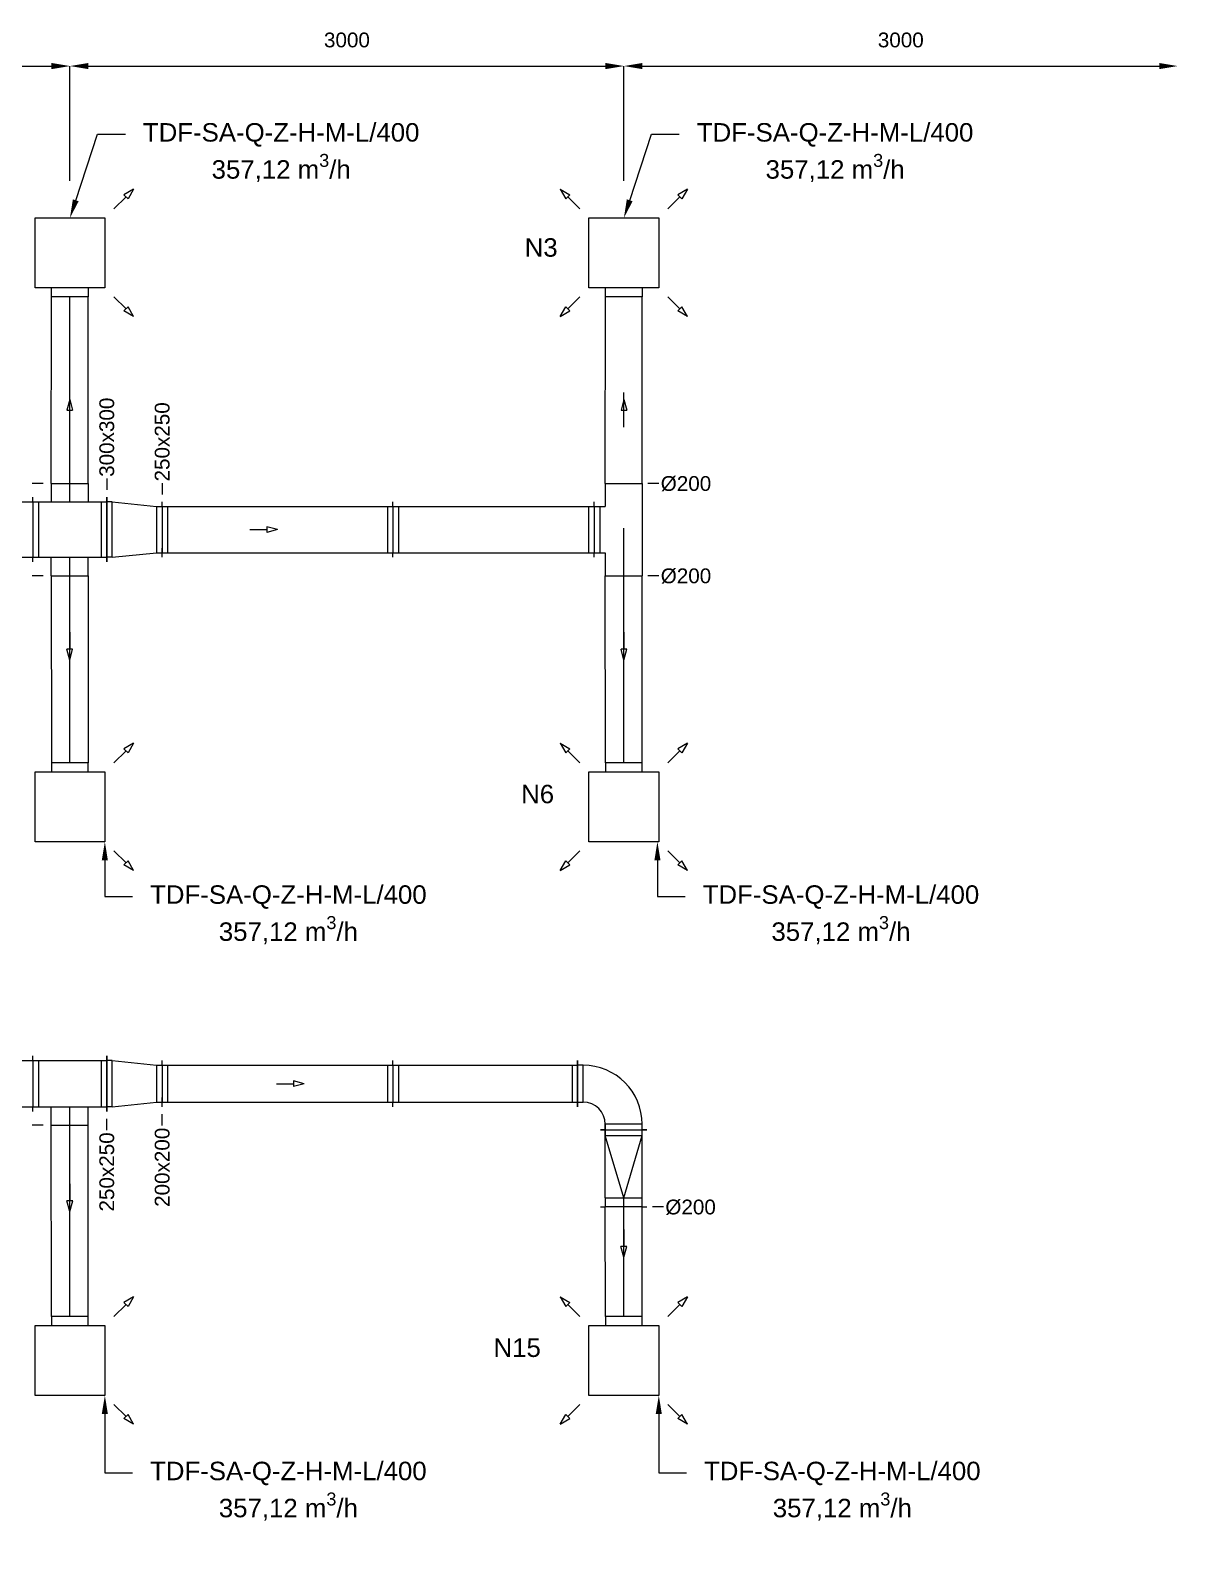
# Model space of a CAD drawing. Header units: millimetres. Extents: x 59762 to 60194, y -87842 to -87548.
# Drawn here: x 60041.78 to 60047.99, y -87796.01 to -87787.8 of the extents above; entities that cross this region are included whole.
import ezdxf
from ezdxf import colors
from ezdxf.entities.mleader import LeaderData, LeaderLine
from ezdxf.math import Vec2, Vec3

# ---------------------------------------------------------------- set-up
doc = ezdxf.new("R2010")
doc.units = ezdxf.units.MM
doc.linetypes.add('JIS_02_1.2', pattern=[2.5, 1.25, -1.25])
doc.linetypes.add('KRESKAKROPKA', pattern=[25.4, 12.7, -6.35, 0, -6.35])
for name, color, linetype, lineweight in [('instalacja nawiewna', 150, 'Continuous', 20), ('kanały', 7, 'Continuous', 20), ('nawi. strzałki', 150, 'Continuous', 20), ('Nawiew opis', 150, 'Continuous', 20), ('wymiary', 7, 'Continuous', 13)]:
    doc.layers.add(name, color=color, linetype=linetype, lineweight=lineweight)
doc.layers.add('osie', color=7, linetype='JIS_02_1.2', lineweight=5, transparency=0.7)
doc.styles.add('styl1', font='arial.ttf', dxfattribs={"height": 0.08})
doc.linetypes.add('ZYGZAK', pattern='A,0.00254,-5.08,[131,ltypeshp.shx,S=5.08,R=0,X=-5.08,Y=0],-10.16,[131,ltypeshp.shx,S=5.08,R=180,X=5.08,Y=0],-5.08', length=20.32254)
doc.dimstyles.new('Kopia Opisowy', dxfattribs={"dimscale": 0, "dimtxt": 0.08, "dimasz": 0.1, "dimexe": 0, "dimexo": 0.2, "dimgap": 0.1, "dimtad": 1, "dimlfac": 1000, "dimtxsty": 'styl1', "dimcen": 2.5, "dimadec": 0, "dimazin": 0, "dimtfac": 1, "dimtmove": 0, "dimatfit": 3, "dimfxl": 1, "dimarcsym": 0})

# ---------------------------------------------------------------- blocks, each defined once
blk = doc.blocks.new('*D54')
at = {"layer": 'Defpoints', "color": 0, "transparency": 16777216}
for p in [(60041.9921, -87787.9899), (60038.9921, -87788.8119), (60041.9921, -87788.8119)]:
    blk.add_point(p, dxfattribs=at)
at = {"layer": 'wymiary', "color": 0, "lineweight": -2, "transparency": 16777216}
for p, q in [((60039.0921, -87787.9899), (60041.8921, -87787.9899)), ((60041.9921, -87788.6119), (60041.9921, -87787.9899))]:
    blk.add_line(p, q, dxfattribs=at)
at = {"layer": 'wymiary', "color": 0, "transparency": 16777216}
for points in [[(60039.0921, -87787.9732), (60039.0921, -87788.0065), (60038.9921, -87787.9899)], [(60041.8921, -87787.9732), (60041.8921, -87788.0065), (60041.9921, -87787.9899)]]:
    blk.add_solid(points, dxfattribs=at)
at = {"layer": 'wymiary', "color": 0, "transparency": 16777216, "insert": (60040.4921, -87787.849), "char_height": 0.08, "attachment_point": 5, "style": 'styl1'}
blk.add_mtext('3000', dxfattribs=at)
blk = doc.blocks.new('*D55')
at = {"layer": 'Defpoints', "color": 0, "transparency": 16777216}
for p in [(60044.9921, -87787.9899), (60041.9921, -87788.8119), (60044.9921, -87788.8119)]:
    blk.add_point(p, dxfattribs=at)
at = {"layer": 'wymiary', "color": 0, "lineweight": -2, "transparency": 16777216}
for p, q in [((60042.0921, -87787.9899), (60044.8921, -87787.9899)), ((60044.9921, -87788.6119), (60044.9921, -87787.9899))]:
    blk.add_line(p, q, dxfattribs=at)
at = {"layer": 'wymiary', "color": 0, "transparency": 16777216}
for points in [[(60042.0921, -87787.9732), (60042.0921, -87788.0065), (60041.9921, -87787.9899)], [(60044.8921, -87787.9732), (60044.8921, -87788.0065), (60044.9921, -87787.9899)]]:
    blk.add_solid(points, dxfattribs=at)
at = {"layer": 'wymiary', "color": 0, "transparency": 16777216, "insert": (60043.4921, -87787.849), "char_height": 0.08, "attachment_point": 5, "style": 'styl1'}
blk.add_mtext('3000', dxfattribs=at)
blk = doc.blocks.new('*D56')
at = {"layer": 'Defpoints', "color": 0, "transparency": 16777216}
for p in [(60047.9911, -87787.9841), (60047.9911, -87787.9899), (60044.9921, -87788.8119)]:
    blk.add_point(p, dxfattribs=at)
at = {"layer": 'wymiary', "color": 0, "lineweight": -2, "transparency": 16777216}
blk.add_line((60045.0921, -87787.9899), (60047.8911, -87787.9899), dxfattribs=at)
at = {"layer": 'wymiary', "color": 0, "transparency": 16777216}
for points in [[(60045.0921, -87787.9732), (60045.0921, -87788.0065), (60044.9921, -87787.9899)], [(60047.8911, -87787.9732), (60047.8911, -87788.0065), (60047.9911, -87787.9899)]]:
    blk.add_solid(points, dxfattribs=at)
at = {"layer": 'wymiary', "color": 0, "transparency": 16777216, "insert": (60046.4916, -87787.849), "char_height": 0.08, "attachment_point": 5, "style": 'styl1'}
blk.add_mtext('3000', dxfattribs=at)

msp = doc.modelspace()

# ---------------------------------------------------------------- linework, layer by layer
at = {"layer": 'instalacja nawiewna', "color": 7, "ltscale": 20}
for p, q in [((60041.893053, -87789.239876), (60041.893053, -87789.189876)), ((60042.091053, -87789.239876), (60041.893053, -87789.239876)), ((60042.091053, -87789.189876), (60042.091053, -87789.239876)), ((60044.893053, -87789.239876), (60044.893053, -87789.189876)), ((60045.091053, -87789.239876), (60044.893053, -87789.239876)), ((60045.091053, -87789.189876), (60045.091053, -87789.239876)), ((60042.091053, -87791.761876), (60041.893053, -87791.761876)), ((60041.893053, -87791.761876), (60041.893053, -87791.811876)), ((60042.091053, -87791.811876), (60042.091053, -87791.761876)), ((60045.091053, -87791.761876), (60044.893053, -87791.761876)), ((60044.893053, -87791.761876), (60044.893053, -87791.811876)), ((60045.091053, -87791.811876), (60045.091053, -87791.761876)), ((60042.091053, -87794.759876), (60041.893053, -87794.759876)), ((60041.893053, -87794.759876), (60041.893053, -87794.809876)), ((60042.091053, -87794.809876), (60042.091053, -87794.759876)), ((60045.091053, -87794.759876), (60044.893053, -87794.759876)), ((60044.893053, -87794.759876), (60044.893053, -87794.809876)), ((60045.091053, -87794.809876), (60045.091053, -87794.759876))]:
    msp.add_line(p, q, dxfattribs=at)
for points in [[(60041.803053, -87788.811876), (60042.181053, -87788.811876), (60042.181053, -87789.189876), (60041.803053, -87789.189876)], [(60044.803053, -87788.811876), (60045.181053, -87788.811876), (60045.181053, -87789.189876), (60044.803053, -87789.189876)], [(60041.803053, -87791.811876), (60042.181053, -87791.811876), (60042.181053, -87792.189876), (60041.803053, -87792.189876)], [(60044.803053, -87791.811876), (60045.181053, -87791.811876), (60045.181053, -87792.189876), (60044.803053, -87792.189876)], [(60041.803053, -87794.809876), (60042.181053, -87794.809876), (60042.181053, -87795.187876), (60041.803053, -87795.187876)], [(60044.803053, -87794.809876), (60045.181053, -87794.809876), (60045.181053, -87795.187876), (60044.803053, -87795.187876)]]:
    msp.add_lwpolyline(points, close=True, dxfattribs=at)
at = {"layer": 'kanały', "color": 7, "linetype": 'ZYGZAK', "ltscale": 0.1}
for p, q in [((60041.891053, -87790.249876), (60041.893053, -87789.239876)), ((60042.091053, -87790.249876), (60042.091053, -87789.239876)), ((60044.891053, -87790.249876), (60044.893053, -87789.239876)), ((60045.091053, -87790.249876), (60045.091053, -87789.239876)), ((60041.891053, -87790.749876), (60041.893053, -87791.761876)), ((60042.091053, -87790.749876), (60042.091053, -87791.761876)), ((60044.893053, -87791.761876), (60044.891053, -87790.749876)), ((60045.091053, -87791.761876), (60045.091053, -87790.749876)), ((60041.893053, -87794.759876), (60041.891053, -87793.724876)), ((60042.091053, -87794.759876), (60042.091053, -87793.724876)), ((60044.891053, -87793.779876), (60044.891053, -87793.719876)), ((60045.091053, -87793.749876), (60045.091053, -87793.719876)), ((60044.893053, -87794.759876), (60044.891053, -87794.167312)), ((60045.091053, -87794.759876), (60045.091053, -87794.167312))]:
    msp.add_line(p, q, dxfattribs=at)
at = {"layer": 'kanały', "color": 7, "ltscale": 20}
for p, q in [((60041.791053, -87790.349876), (60041.791053, -87790.324876)), ((60041.791053, -87790.349876), (60041.791053, -87790.324876)), ((60041.891053, -87790.249876), (60042.091053, -87790.249876)), ((60041.891053, -87790.249876), (60041.891053, -87790.349876)), ((60042.091053, -87790.249876), (60042.091053, -87790.349876)), ((60042.191053, -87790.349876), (60042.191053, -87790.324876)), ((60042.191053, -87790.324876), (60042.191053, -87790.349876)), ((60040.741053, -87790.349876), (60041.791053, -87790.349876)), ((60041.791053, -87790.349876), (60041.791053, -87790.649876)), ((60041.791053, -87790.349876), (60042.191053, -87790.349876)), ((60041.791053, -87790.349876), (60041.791053, -87790.649876)), ((60041.821053, -87790.349876), (60041.821053, -87790.649876)), ((60042.161053, -87790.349876), (60042.161053, -87790.649876)), ((60042.191053, -87790.349876), (60042.191053, -87790.649876)), ((60042.191053, -87790.649876), (60042.191053, -87790.349876)), ((60042.221053, -87790.349876), (60042.191053, -87790.349876)), ((60042.221053, -87790.649876), (60042.221053, -87790.349876)), ((60042.221053, -87790.349876), (60042.461053, -87790.374876)), ((60042.461053, -87790.374876), (60042.461053, -87790.624876)), ((60042.491053, -87790.374876), (60042.491053, -87790.349876)), ((60042.491053, -87790.374876), (60042.491053, -87790.349876)), ((60042.491053, -87790.374876), (60042.491053, -87790.624876)), ((60042.491053, -87790.374876), (60043.741053, -87790.374876)), ((60042.491053, -87790.374876), (60042.491053, -87790.624876)), ((60042.521053, -87790.374876), (60042.521053, -87790.624876)), ((60043.711053, -87790.374876), (60043.711053, -87790.624876)), ((60043.741053, -87790.374876), (60043.741053, -87790.349876)), ((60043.741053, -87790.374876), (60043.741053, -87790.349876)), ((60043.741053, -87790.374876), (60043.741053, -87790.624876)), ((60043.741053, -87790.374876), (60044.831053, -87790.374876)), ((60043.741053, -87790.374876), (60043.741053, -87790.624876)), ((60043.771053, -87790.374876), (60043.771053, -87790.624876)), ((60044.801053, -87790.374876), (60044.801053, -87790.624876)), ((60044.831053, -87790.374876), (60044.831053, -87790.349876)), ((60044.831053, -87790.374876), (60044.831053, -87790.349876)), ((60044.831053, -87790.374876), (60044.831053, -87790.624876)), ((60044.831053, -87790.374876), (60044.831053, -87790.624876)), ((60044.861053, -87790.374876), (60044.861053, -87790.624876)), ((60040.741053, -87790.649876), (60041.791053, -87790.649876)), ((60041.791053, -87790.674876), (60041.791053, -87790.649876)), ((60041.791053, -87790.649876), (60042.191053, -87790.649876)), ((60041.791053, -87790.674876), (60041.791053, -87790.649876)), ((60041.891053, -87790.749876), (60041.891053, -87790.649876)), ((60042.091053, -87790.749876), (60042.091053, -87790.649876)), ((60042.191053, -87790.674876), (60042.191053, -87790.649876)), ((60042.191053, -87790.649876), (60042.191053, -87790.674876)), ((60042.221053, -87790.649876), (60042.191053, -87790.649876)), ((60042.221053, -87790.649876), (60042.461053, -87790.624876)), ((60042.491053, -87790.624876), (60042.491053, -87790.599876)), ((60042.491053, -87790.649876), (60042.491053, -87790.624876)), ((60042.491053, -87790.624876), (60043.741053, -87790.624876)), ((60042.491053, -87790.649876), (60042.491053, -87790.624876)), ((60043.741053, -87790.649876), (60043.741053, -87790.624876)), ((60043.741053, -87790.624876), (60044.831053, -87790.624876)), ((60043.741053, -87790.649876), (60043.741053, -87790.624876)), ((60044.831053, -87790.649876), (60044.831053, -87790.624876)), ((60044.831053, -87790.649876), (60044.831053, -87790.624876)), ((60041.891053, -87790.749876), (60042.091053, -87790.749876)), ((60041.791053, -87793.374876), (60041.791053, -87793.349876)), ((60041.791053, -87793.374876), (60041.791053, -87793.349876)), ((60042.191053, -87793.374876), (60042.191053, -87793.349876)), ((60042.191053, -87793.349876), (60042.191053, -87793.374876)), ((60040.741053, -87793.374876), (60041.791053, -87793.374876)), ((60041.791053, -87793.374876), (60042.191053, -87793.374876)), ((60041.791053, -87793.374876), (60041.791053, -87793.624876)), ((60041.791053, -87793.374876), (60041.791053, -87793.624876)), ((60041.821053, -87793.374876), (60041.821053, -87793.624876)), ((60042.161053, -87793.374876), (60042.161053, -87793.624876)), ((60042.191053, -87793.374876), (60042.191053, -87793.624876)), ((60042.191053, -87793.624876), (60042.191053, -87793.374876)), ((60042.221053, -87793.374876), (60042.191053, -87793.374876)), ((60042.221053, -87793.624876), (60042.221053, -87793.374876)), ((60042.221053, -87793.374876), (60042.461053, -87793.399876)), ((60042.461053, -87793.399876), (60042.461053, -87793.599876)), ((60042.491053, -87793.399876), (60042.491053, -87793.374876)), ((60042.491053, -87793.399876), (60042.491053, -87793.374876)), ((60042.491053, -87793.399876), (60042.491053, -87793.599876)), ((60042.491053, -87793.399876), (60043.741053, -87793.399876)), ((60042.491053, -87793.399876), (60042.491053, -87793.599876)), ((60042.521053, -87793.399876), (60042.521053, -87793.599876)), ((60043.711053, -87793.399876), (60043.711053, -87793.599876)), ((60043.741053, -87793.399876), (60043.741053, -87793.374876)), ((60043.741053, -87793.399876), (60043.741053, -87793.374876)), ((60043.741053, -87793.399876), (60043.741053, -87793.599876)), ((60043.741053, -87793.399876), (60044.741053, -87793.399876)), ((60043.741053, -87793.399876), (60043.741053, -87793.599876)), ((60043.771053, -87793.399876), (60043.771053, -87793.599876)), ((60044.711053, -87793.399876), (60044.711053, -87793.599876)), ((60044.741053, -87793.374876), (60044.741053, -87793.399876)), ((60044.741053, -87793.399876), (60044.741053, -87793.374876)), ((60044.741053, -87793.599876), (60044.741053, -87793.399876)), ((60044.771053, -87793.399876), (60044.741053, -87793.399876)), ((60044.741053, -87793.399876), (60044.741053, -87793.599876)), ((60044.771053, -87793.599876), (60044.771053, -87793.399876)), ((60042.221053, -87793.624876), (60042.461053, -87793.599876)), ((60042.491053, -87793.599876), (60042.491053, -87793.574876)), ((60042.491053, -87793.624876), (60042.491053, -87793.599876)), ((60042.491053, -87793.599876), (60043.741053, -87793.599876)), ((60042.491053, -87793.624876), (60042.491053, -87793.599876)), ((60043.741053, -87793.624876), (60043.741053, -87793.599876)), ((60043.741053, -87793.599876), (60044.741053, -87793.599876)), ((60043.741053, -87793.624876), (60043.741053, -87793.599876)), ((60044.741053, -87793.599876), (60044.741053, -87793.624876)), ((60044.741053, -87793.599876), (60044.771053, -87793.599876)), ((60044.741053, -87793.624876), (60044.741053, -87793.599876)), ((60040.741053, -87793.624876), (60041.791053, -87793.624876)), ((60041.791053, -87793.624876), (60042.191053, -87793.624876)), ((60041.791053, -87793.649876), (60041.791053, -87793.624876)), ((60041.791053, -87793.649876), (60041.791053, -87793.624876)), ((60041.891053, -87793.724876), (60041.891053, -87793.624876)), ((60042.091053, -87793.724876), (60042.091053, -87793.624876)), ((60042.191053, -87793.649876), (60042.191053, -87793.624876)), ((60042.191053, -87793.624876), (60042.191053, -87793.649876)), ((60042.221053, -87793.624876), (60042.191053, -87793.624876)), ((60041.891053, -87793.724876), (60042.091053, -87793.724876)), ((60044.866053, -87793.749876), (60044.891053, -87793.749876)), ((60044.891053, -87793.749876), (60044.866053, -87793.749876)), ((60045.091053, -87793.719876), (60044.891053, -87793.719876)), ((60044.891053, -87793.719876), (60044.891053, -87793.749876)), ((60044.891053, -87793.749876), (60045.091053, -87793.749876)), ((60044.891053, -87793.749876), (60044.891053, -87793.779876)), ((60045.091053, -87793.749876), (60045.091053, -87793.719876)), ((60045.091053, -87793.749876), (60045.116053, -87793.749876)), ((60045.116053, -87793.749876), (60045.091053, -87793.749876)), ((60045.091053, -87793.779876), (60045.091053, -87793.749876)), ((60044.891053, -87793.779876), (60045.091053, -87793.779876)), ((60044.866053, -87794.167312), (60044.891053, -87794.167312)), ((60044.891053, -87794.117312), (60044.891053, -87794.167312)), ((60045.091053, -87794.167312), (60044.891053, -87794.167312)), ((60045.091053, -87794.167312), (60045.091053, -87794.117312)), ((60045.091053, -87794.167312), (60045.116053, -87794.167312))]:
    msp.add_line(p, q, dxfattribs=at)
at = {"layer": 'kanały', "color": 7}
for p, q in [((60044.891053, -87790.249876), (60044.891053, -87790.374876)), ((60044.891053, -87790.249876), (60045.091053, -87790.249876)), ((60045.091053, -87790.249876), (60045.091053, -87790.749876)), ((60042.461053, -87790.374876), (60042.491053, -87790.374876)), ((60044.831053, -87790.374876), (60044.891053, -87790.374876)), ((60042.461053, -87790.624876), (60042.491053, -87790.624876)), ((60044.831053, -87790.624876), (60044.891053, -87790.624876)), ((60044.891053, -87790.624876), (60044.891053, -87790.749876)), ((60044.891053, -87790.749876), (60045.091053, -87790.749876)), ((60042.461053, -87793.399876), (60042.491053, -87793.399876)), ((60042.461053, -87793.599876), (60042.491053, -87793.599876)), ((60044.891053, -87793.749876), (60045.091053, -87793.749876)), ((60044.991053, -87794.117312), (60044.891053, -87793.779876)), ((60044.891053, -87794.117312), (60044.891053, -87793.779876)), ((60044.991053, -87794.117312), (60045.091053, -87793.779876)), ((60045.091053, -87794.117312), (60045.091053, -87793.779876)), ((60044.891053, -87794.117312), (60045.091053, -87794.117312))]:
    msp.add_line(p, q, dxfattribs=at)
for radius in [0.32, 0.12]:
    msp.add_arc((60044.771053, -87793.719876), radius, 0, 90, dxfattribs=at)
at = {"layer": 'nawi. strzałki', "color": 7, "ltscale": 20}
for p, q in [((60042.336616, -87788.656312), (60042.284655, -87788.686312)), ((60042.336616, -87788.656312), (60042.306616, -87788.708274)), ((60044.647489, -87788.656312), (60044.699451, -87788.686312)), ((60044.647489, -87788.656312), (60044.677489, -87788.708274)), ((60045.336616, -87788.656312), (60045.284655, -87788.686312)), ((60045.336616, -87788.656312), (60045.306616, -87788.708274)), ((60042.23055, -87788.762378), (60042.295636, -87788.697293)), ((60042.284655, -87788.686312), (60042.306616, -87788.708274)), ((60044.677489, -87788.708274), (60044.699451, -87788.686312)), ((60044.753555, -87788.762378), (60044.68847, -87788.697293)), ((60045.23055, -87788.762378), (60045.295636, -87788.697293)), ((60045.284655, -87788.686312), (60045.306616, -87788.708274)), ((60042.23055, -87789.239373), (60042.295636, -87789.304458)), ((60044.753555, -87789.239373), (60044.68847, -87789.304458)), ((60045.23055, -87789.239373), (60045.295636, -87789.304458)), ((60042.306616, -87789.293478), (60042.284655, -87789.315439)), ((60042.336616, -87789.345439), (60042.284655, -87789.315439)), ((60042.336616, -87789.345439), (60042.306616, -87789.293478)), ((60044.647489, -87789.345439), (60044.677489, -87789.293478)), ((60044.647489, -87789.345439), (60044.699451, -87789.315439)), ((60044.699451, -87789.315439), (60044.677489, -87789.293478)), ((60045.306616, -87789.293478), (60045.284655, -87789.315439)), ((60045.336616, -87789.345439), (60045.284655, -87789.315439)), ((60045.336616, -87789.345439), (60045.306616, -87789.293478)), ((60041.991053, -87789.794876), (60041.975524, -87789.852831)), ((60041.991053, -87789.794876), (60042.006582, -87789.852831)), ((60044.992053, -87789.794876), (60044.976524, -87789.852831)), ((60044.992053, -87789.794876), (60045.007582, -87789.852831)), ((60041.975524, -87789.852831), (60042.006582, -87789.852831)), ((60041.991053, -87789.944876), (60041.991053, -87789.852831)), ((60044.976524, -87789.852831), (60045.007582, -87789.852831)), ((60044.992053, -87789.944876), (60044.992053, -87789.852831)), ((60043.116053, -87790.499876), (60043.058097, -87790.484347)), ((60043.058097, -87790.484347), (60043.058097, -87790.515405)), ((60042.966053, -87790.499876), (60043.058097, -87790.499876)), ((60043.116053, -87790.499876), (60043.058097, -87790.515405)), ((60041.991053, -87791.055876), (60041.991053, -87791.14792)), ((60044.992053, -87791.055876), (60044.992053, -87791.14792)), ((60041.991053, -87791.205876), (60041.975524, -87791.14792)), ((60042.006582, -87791.14792), (60041.975524, -87791.14792)), ((60041.991053, -87791.205876), (60042.006582, -87791.14792)), ((60044.992053, -87791.205876), (60044.976524, -87791.14792)), ((60045.007582, -87791.14792), (60044.976524, -87791.14792)), ((60044.992053, -87791.205876), (60045.007582, -87791.14792)), ((60042.23055, -87791.762378), (60042.295636, -87791.697293)), ((60042.336616, -87791.656312), (60042.284655, -87791.686312)), ((60042.284655, -87791.686312), (60042.306616, -87791.708274)), ((60042.336616, -87791.656312), (60042.306616, -87791.708274)), ((60044.647489, -87791.656312), (60044.699451, -87791.686312)), ((60044.647489, -87791.656312), (60044.677489, -87791.708274)), ((60044.677489, -87791.708274), (60044.699451, -87791.686312)), ((60044.753555, -87791.762378), (60044.68847, -87791.697293)), ((60045.23055, -87791.762378), (60045.295636, -87791.697293)), ((60045.336616, -87791.656312), (60045.284655, -87791.686312)), ((60045.284655, -87791.686312), (60045.306616, -87791.708274)), ((60045.336616, -87791.656312), (60045.306616, -87791.708274)), ((60042.23055, -87792.239373), (60042.295636, -87792.304458)), ((60042.306616, -87792.293478), (60042.284655, -87792.315439)), ((60042.336616, -87792.345439), (60042.306616, -87792.293478)), ((60044.647489, -87792.345439), (60044.677489, -87792.293478)), ((60044.699451, -87792.315439), (60044.677489, -87792.293478)), ((60044.753555, -87792.239373), (60044.68847, -87792.304458)), ((60045.23055, -87792.239373), (60045.295636, -87792.304458)), ((60045.306616, -87792.293478), (60045.284655, -87792.315439)), ((60045.336616, -87792.345439), (60045.306616, -87792.293478)), ((60042.336616, -87792.345439), (60042.284655, -87792.315439)), ((60044.647489, -87792.345439), (60044.699451, -87792.315439)), ((60045.336616, -87792.345439), (60045.284655, -87792.315439)), ((60043.111053, -87793.499876), (60043.203097, -87793.499876)), ((60043.261053, -87793.499876), (60043.203097, -87793.484347)), ((60043.203097, -87793.484347), (60043.203097, -87793.515405)), ((60043.261053, -87793.499876), (60043.203097, -87793.515405)), ((60041.991553, -87794.042376), (60041.991553, -87794.13442)), ((60041.991553, -87794.192376), (60041.976024, -87794.13442)), ((60042.007082, -87794.13442), (60041.976024, -87794.13442)), ((60041.991553, -87794.192376), (60042.007082, -87794.13442)), ((60044.99177, -87794.289328), (60044.99177, -87794.381373)), ((60044.99177, -87794.439328), (60044.976241, -87794.381373)), ((60045.0073, -87794.381373), (60044.976241, -87794.381373)), ((60044.99177, -87794.439328), (60045.0073, -87794.381373)), ((60042.336616, -87794.654312), (60042.284655, -87794.684312)), ((60042.336616, -87794.654312), (60042.306616, -87794.706274)), ((60044.647489, -87794.654312), (60044.699451, -87794.684312)), ((60044.647489, -87794.654312), (60044.677489, -87794.706274)), ((60045.336616, -87794.654312), (60045.284655, -87794.684312)), ((60045.336616, -87794.654312), (60045.306616, -87794.706274)), ((60042.23055, -87794.760378), (60042.295636, -87794.695293)), ((60042.284655, -87794.684312), (60042.306616, -87794.706274)), ((60044.677489, -87794.706274), (60044.699451, -87794.684312)), ((60044.753555, -87794.760378), (60044.68847, -87794.695293)), ((60045.23055, -87794.760378), (60045.295636, -87794.695293)), ((60045.284655, -87794.684312), (60045.306616, -87794.706274)), ((60042.23055, -87795.237373), (60042.295636, -87795.302458)), ((60044.753555, -87795.237373), (60044.68847, -87795.302458)), ((60045.23055, -87795.237373), (60045.295636, -87795.302458)), ((60042.306616, -87795.291478), (60042.284655, -87795.313439)), ((60042.336616, -87795.343439), (60042.284655, -87795.313439)), ((60042.336616, -87795.343439), (60042.306616, -87795.291478)), ((60044.647489, -87795.343439), (60044.677489, -87795.291478)), ((60044.647489, -87795.343439), (60044.699451, -87795.313439)), ((60044.699451, -87795.313439), (60044.677489, -87795.291478)), ((60045.306616, -87795.291478), (60045.284655, -87795.313439)), ((60045.336616, -87795.343439), (60045.284655, -87795.313439)), ((60045.336616, -87795.343439), (60045.306616, -87795.291478))]:
    msp.add_line(p, q, dxfattribs=at)
at = {"layer": 'osie', "color": 7, "linetype": 'KRESKAKROPKA', "ltscale": 0.1}
for p, q in [((60041.991053, -87790.349876), (60041.991053, -87789.239876)), ((60044.992053, -87791.761876), (60044.992053, -87789.239876)), ((60041.991053, -87791.761876), (60041.991053, -87790.649876)), ((60041.992053, -87794.759876), (60041.991053, -87793.624876)), ((60044.992053, -87794.759876), (60044.991488, -87794.118781))]:
    msp.add_line(p, q, dxfattribs=at)
at = {"layer": 'osie', "color": 7, "ltscale": 0.01}
msp.add_line((60044.991487, -87794.117312), (60044.991485, -87794.115853), dxfattribs=at)
at = {"layer": 'wymiary', "color": 7}
for p, q in [((60042.191053, -87790.223848), (60042.191053, -87790.284204)), ((60041.847244, -87790.249876), (60041.786888, -87790.249876)), ((60042.491053, -87790.248848), (60042.491053, -87790.309204)), ((60045.181764, -87790.249876), (60045.121408, -87790.249876)), ((60041.847244, -87790.749876), (60041.786888, -87790.749876)), ((60045.181764, -87790.749876), (60045.121408, -87790.749876)), ((60042.191053, -87793.750903), (60042.191053, -87793.690548)), ((60042.491053, -87793.725903), (60042.491053, -87793.665548)), ((60041.847244, -87793.724876), (60041.786888, -87793.724876)), ((60045.206764, -87794.167312), (60045.146408, -87794.167312))]:
    msp.add_line(p, q, dxfattribs=at)

# ---------------------------------------------------------------- texts
at = {"layer": 'Nawiew opis', "color": 7, "ltscale": 20, "char_height": 0.1, "attachment_point": 1, "style": 'styl1'}
for s, insert in [('N3', (60044.454773, -87788.922121)), ('N6', (60044.435596, -87791.881512)), ('N15', (60044.285966, -87794.879512))]:
    msp.add_mtext_dynamic_manual_height_columns(s, width=0.2, gutter_width=1, heights=[0], dxfattribs=dict(at, insert=insert))
at = {"layer": 'wymiary', "color": 7, "ltscale": 20, "char_height": 0.08, "attachment_point": 1, "rotation": 90, "style": 'styl1'}
for s, insert in [('300x300', (60042.15134, -87790.214023)), ('250x250', (60042.45134, -87790.239023)), ('250x250', (60042.15134, -87794.192105)), ('200x200', (60042.45134, -87794.167105))]:
    msp.add_mtext_dynamic_manual_height_columns(s, width=0.44264358, gutter_width=1, heights=[0], dxfattribs=dict(at, insert=insert))
at = {"layer": 'wymiary', "color": 7, "ltscale": 20, "char_height": 0.08, "attachment_point": 1, "style": 'styl1'}
for insert in [(60045.19159, -87790.210163), (60045.19159, -87790.710163), (60045.21659, -87794.127599)]:
    msp.add_mtext_dynamic_manual_height_columns('%%C200', width=0.44264358, gutter_width=1, heights=[0], dxfattribs=dict(at, insert=insert))

# ---------------------------------------------------------------- dimensions: what is measured, and where the dimension line sits
at = {"layer": 'wymiary', "color": 7}
for base, p1, p2, picture, middle in [((60041.992053, -87787.989876), (60038.992053, -87788.811876), (60041.992053, -87788.811876), '*D54', (60040.492053, -87787.849003)), ((60044.992053, -87787.989876), (60041.992053, -87788.811876), (60044.992053, -87788.811876), '*D55', (60043.492053, -87787.849003))]:
    dim = msp.add_linear_dim(base=base, p1=p1, p2=p2, dimstyle='Kopia Opisowy', override={"dimscale": 1, "dimse1": 1, "dimtix": 0, "dimtofl": 1, "dimtmove": 1, "dimatfit": 3}, dxfattribs=at)
    dim.commit()
    dim.dimension.update_dxf_attribs({"geometry": picture, "text_midpoint": middle})
dim = msp.add_linear_dim(base=(60047.991053, -87787.989876), p1=(60044.992053, -87788.811876), p2=(60047.991053, -87787.984123), text='3000', dimstyle='Kopia Opisowy', override={"dimscale": 1, "dimse1": 1, "dimse2": 1, "dimtix": 0, "dimtofl": 1, "dimtmove": 1, "dimatfit": 3}, dxfattribs=at)
dim.commit()
dim.dimension.update_dxf_attribs({"geometry": '*D56', "text_midpoint": (60046.491553, -87787.849003)})

# ---------------------------------------------------------------- leaders
at = {"layer": 'Nawiew opis', "color": 7, "ltscale": 20}
ml = msp.add_multileader_mtext('Standard', dxfattribs=at)
ml.set_content('\\A1;TDF-SA-Q-Z-H-M-L/400\\P357,12 m{\\H0.7x;\\S3^ ;}/h', color=7, style='styl1')
ml.set_leader_properties()
ml.build(insert=Vec2(0, 0))
ml.multileader.update_dxf_attribs({"dogleg_length": 0.3, "arrow_head_size": 0.1})
ctx = ml.context
ctx.base_point, ctx.char_height, ctx.arrow_head_size, ctx.landing_gap_size, ctx.plane_origin = Vec3(60042.292053, -87788.35876), 0.1, 0.1, 0.1, Vec3(60042.241053, -87789.001876)
ctx.text_align_type = 1
notes = []
notes.append((ctx, [(0, (1, 1, 0), (60042.142053, -87788.35876), (1, 0), 0.15, [(0, [(60041.992053, -87788.811876)], 0, [])])]))
ctx.mtext.insert, ctx.mtext.alignment, ctx.mtext.flow_direction = Vec3(60043.136016, -87788.298869), 2, 5
ml = msp.add_multileader_mtext('Standard', dxfattribs=at)
ml.set_content('\\A1;TDF-SA-Q-Z-H-M-L/400\\P357,12 m{\\H0.7x;\\S3^ ;}/h', color=7, style='styl1')
ml.set_leader_properties()
ml.build(insert=Vec2(0, 0))
ml.multileader.update_dxf_attribs({"dogleg_length": 0.3, "arrow_head_size": 0.1})
ctx = ml.context
ctx.base_point, ctx.char_height, ctx.arrow_head_size, ctx.landing_gap_size, ctx.plane_origin = Vec3(60045.292053, -87788.35876), 0.1, 0.1, 0.1, Vec3(60045.241053, -87789.001876)
ctx.text_align_type = 1
notes.append((ctx, [(0, (1, 1, 0), (60045.142053, -87788.35876), (1, 0), 0.15, [(0, [(60044.992053, -87788.811876)], 0, [])])]))
ctx.mtext.insert, ctx.mtext.alignment, ctx.mtext.flow_direction = Vec3(60046.136016, -87788.298869), 2, 5
ml = msp.add_multileader_mtext('Standard', dxfattribs=at)
ml.set_content('\\A1;TDF-SA-Q-Z-H-M-L/400\\P357,12 m{\\H0.7x;\\S3^ ;}/h', color=7, style='styl1')
ml.set_leader_properties()
ml.build(insert=Vec2(0, 0))
ml.multileader.update_dxf_attribs({"dogleg_length": 0.3, "arrow_head_size": 0.1})
ctx = ml.context
ctx.base_point, ctx.char_height, ctx.arrow_head_size, ctx.landing_gap_size, ctx.plane_origin = Vec3(60042.331053, -87792.485799), 0.1, 0.1, 0.1, Vec3(60042.241053, -87791.951876)
ctx.text_align_type = 1
notes.append((ctx, [(0, (1, 1, 0), (60042.181053, -87792.485799), (1, 0), 0.15, [(0, [(60042.181053, -87792.189876)], 0, [])])]))
ctx.mtext.insert, ctx.mtext.alignment, ctx.mtext.flow_direction = Vec3(60043.175016, -87792.425908), 2, 5
ml = msp.add_multileader_mtext('Standard', dxfattribs=at)
ml.set_content('\\A1;TDF-SA-Q-Z-H-M-L/400\\P357,12 m{\\H0.7x;\\S3^ ;}/h', color=7, style='styl1')
ml.set_leader_properties()
ml.build(insert=Vec2(0, 0))
ml.multileader.update_dxf_attribs({"dogleg_length": 0.3, "arrow_head_size": 0.1})
ctx = ml.context
ctx.base_point, ctx.char_height, ctx.arrow_head_size, ctx.landing_gap_size, ctx.plane_origin = Vec3(60045.323701, -87792.485799), 0.1, 0.1, 0.1, Vec3(60045.241053, -87791.951876)
ctx.text_align_type = 1
notes.append((ctx, [(0, (1, 1, 0), (60045.173701, -87792.485799), (1, 0), 0.15, [(0, [(60045.173701, -87792.189876)], 0, [])])]))
ctx.mtext.insert, ctx.mtext.alignment, ctx.mtext.flow_direction = Vec3(60046.167664, -87792.425908), 2, 5
ml = msp.add_multileader_mtext('Standard', dxfattribs=at)
ml.set_content('\\A1;TDF-SA-Q-Z-H-M-L/400\\P357,12 m{\\H0.7x;\\S3^ ;}/h', color=7, style='styl1')
ml.set_leader_properties()
ml.build(insert=Vec2(0, 0))
ml.multileader.update_dxf_attribs({"dogleg_length": 0.3, "arrow_head_size": 0.1})
ctx = ml.context
ctx.base_point, ctx.char_height, ctx.arrow_head_size, ctx.landing_gap_size, ctx.plane_origin = Vec3(60042.331053, -87795.60677), 0.1, 0.1, 0.1, Vec3(60042.241053, -87794.949876)
ctx.text_align_type = 1
notes.append((ctx, [(0, (1, 1, 0), (60042.181053, -87795.60677), (1, 0), 0.15, [(0, [(60042.181053, -87795.187876)], 0, [])])]))
ctx.mtext.insert, ctx.mtext.alignment, ctx.mtext.flow_direction = Vec3(60043.175016, -87795.546879), 2, 5
ml = msp.add_multileader_mtext('Standard', dxfattribs=at)
ml.set_content('\\A1;TDF-SA-Q-Z-H-M-L/400\\P357,12 m{\\H0.7x;\\S3^ ;}/h', color=7, style='styl1')
ml.set_leader_properties()
ml.build(insert=Vec2(0, 0))
ml.multileader.update_dxf_attribs({"dogleg_length": 0.3, "arrow_head_size": 0.1})
ctx = ml.context
ctx.base_point, ctx.char_height, ctx.arrow_head_size, ctx.landing_gap_size, ctx.plane_origin = Vec3(60045.331053, -87795.60677), 0.1, 0.1, 0.1, Vec3(60045.241053, -87794.949876)
ctx.text_align_type = 1
notes.append((ctx, [(0, (1, 1, 0), (60045.181053, -87795.60677), (1, 0), 0.15, [(0, [(60045.181053, -87795.187876)], 0, [])])]))
ctx.mtext.insert, ctx.mtext.alignment, ctx.mtext.flow_direction = Vec3(60046.175016, -87795.546879), 2, 5
for ctx, leaders in notes:
    for number, flags, end, landing, length, lines in leaders:
        leader = LeaderData()
        leader.index, (leader.has_last_leader_line, leader.has_dogleg_vector, leader.attachment_direction) = number, flags
        leader.last_leader_point, leader.dogleg_vector, leader.dogleg_length = Vec3(end), Vec3(landing), length
        for number, points, colour, breaks in lines:
            line = LeaderLine()
            line.index, line.vertices, line.color, line.breaks = number, Vec3.list(points), colors.encode_raw_color(colour), breaks
            leader.lines.append(line)
        ctx.leaders.append(leader)

doc.saveas('drawing.dxf')
